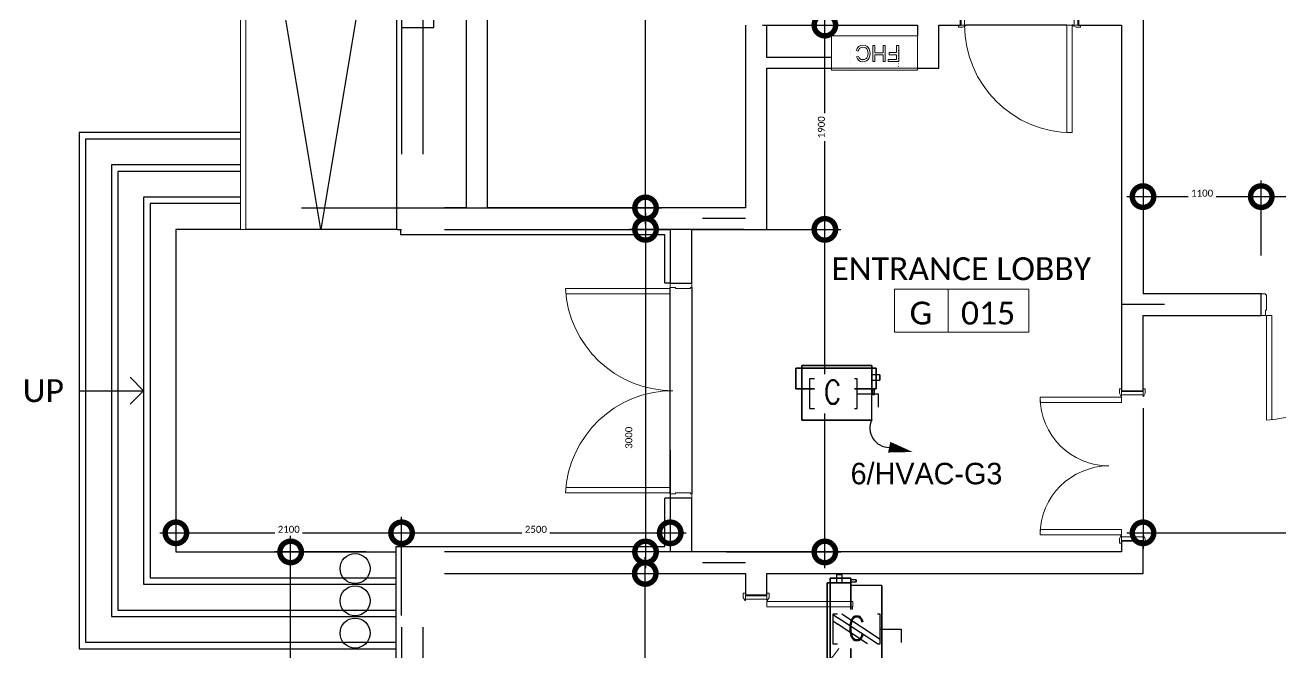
# Model space of a CAD drawing. Header units: metres. Extents: x 22.6 to 101.3, y 9.4 to 67.4.
# Drawn here: x 22.59 to 34.28, y 23.71 to 29.55 of the extents above; entities that cross this region are included whole.
import ezdxf

# ---------------------------------------------------------------- set-up
doc = ezdxf.new("R2010")
doc.units = ezdxf.units.M
doc.set_wipeout_variables(frame=1)
doc.linetypes.add('ECG_Line-Ptrn-Sold', pattern=[9144.001, 9144, -0.001])
for name, color, linetype in [('00', 252, 'Continuous'), ('E- symbol Disc', 7, 'Continuous'), ('HVAC', 1, 'Continuous'), ('LEGEND$0$E-SOCKET', 3, 'Continuous')]:
    doc.layers.add(name, color=color, linetype=linetype)
for name, color, linetype, lineweight in [('A-DIM', 7, 'Continuous', 5), ('A-DOOR', 5, 'Continuous', 5), ('A-FLOR-HRAL', 1, 'Continuous', 9), ('A-TEXT', 7, 'ECG_Line-Ptrn-Sold', 13), ('M-EQPM', 1, 'Continuous', 25), ('M-EQPT', 1, 'Continuous', 9)]:
    doc.layers.add(name, color=color, linetype=linetype, lineweight=lineweight)
doc.styles.add('Calibri', font='calibri.ttf', dxfattribs={"height": 0.212639})
doc.styles.add('ROMANS1', font='romans.shx', dxfattribs={"width": 0.8, "height": 250})
doc.dimstyles.new('ECG_Dimn-Detl-100', dxfattribs={"dimscale": 0.3048, "dimtxt": 0.25, "dimasz": 1.312336, "dimexe": 0.492126, "dimexo": 0.0625, "dimgap": 0, "dimtad": 1, "dimdec": 0, "dimlfac": 1000, "dimzin": 0, "dimdsep": 46, "dimtxsty": 'Calibri', "dimblk1": 'DOTSMALL', "dimblk2": 'DOTSMALL', "dimsah": 1, "dimcen": 0.09, "dimdle": 0.492126, "dimazin": 0, "dimtfac": 1, "dimtdec": 4, "dimtix": 1, "dimtmove": 0, "dimatfit": 3, "dimfxl": 0.492126, "dimfxlon": 1, "dimtvp": 1, "dimtolj": 1, "dimtzin": 0, "dimarcsym": 2})
doc.dimstyles.new('ECG_Dimn-Detl-100_1', dxfattribs={"dimscale": 0.3048, "dimtxt": 0.25, "dimasz": 1.312336, "dimexe": 0.492126, "dimexo": 0.0625, "dimgap": 0, "dimtad": 1, "dimdec": 0, "dimlfac": 1000, "dimzin": 0, "dimdsep": 46, "dimtxsty": 'Calibri', "dimblk1": 'DOTSMALL', "dimblk2": 'DOTSMALL', "dimsah": 1, "dimcen": 0.09, "dimdle": 0.492126, "dimazin": 0, "dimtfac": 1, "dimtdec": 4, "dimtix": 1, "dimtmove": 2, "dimatfit": 3, "dimfxl": 0.492126, "dimfxlon": 1, "dimtvp": 1, "dimtolj": 1, "dimtzin": 0, "dimarcsym": 2})
doc.dimstyles.new('ECG_Dimn-Detl-100_2', dxfattribs={"dimscale": 0.3048, "dimtxt": 0.25, "dimasz": 1.312336, "dimexe": 0.492126, "dimexo": 0.0625, "dimgap": 0, "dimtad": 1, "dimdec": 0, "dimlfac": 1000, "dimzin": 0, "dimdsep": 46, "dimtxsty": 'Calibri', "dimblk1": 'DOTSMALL', "dimblk2": 'DOTSMALL', "dimsah": 1, "dimcen": 0.09, "dimdle": 0.492126, "dimazin": 0, "dimtfac": 1, "dimtdec": 4, "dimtix": 1, "dimtmove": 0, "dimatfit": 3, "dimfxl": 0.492126, "dimfxlon": 1, "dimtvp": 1, "dimtolj": 1, "dimtzin": 0, "dimarcsym": 2})

# ---------------------------------------------------------------- blocks, each defined once
blk = doc.blocks.new('ECG_ Door-Single Leaf-Steel - 1100x2200 mm-3097157-GROUND FLOOR PLAN')
at = {"layer": 'A-DOOR'}
for p, q in [((-0.567, 0.12), (-0.527, 0.12)), ((-0.567, 0.1), (-0.567, 0.12)), ((-0.527, 0.12), (-0.501, 0.106)), ((0.501, 0.106), (0.527, 0.12)), ((0.527, 0.12), (0.567, 0.12)), ((0.567, 0.12), (0.567, 0.1)), ((-0.497, 0.1), (-0.55, 0.1)), ((-0.542, 0.1), (-0.51, 0.1)), ((-0.542, -0.1), (-0.542, 0.1)), ((-0.51, 0.1), (-0.51, -0.1)), ((0.55, 0.1), (0.497, 0.1)), ((0.51, 0.1), (0.542, 0.1)), ((0.51, -0.1), (0.51, 0.1)), ((0.542, 0.1), (0.542, -0.1)), ((-0.567, -0.12), (-0.567, -0.1)), ((-0.55, -0.1), (-0.497, -0.1)), ((-0.51, -0.1), (-0.542, -0.1)), ((-0.501, -0.106), (-0.527, -0.12)), ((0.44, -0.1), (0.49, -0.1)), ((0.44, -1.1), (0.44, -0.1)), ((0.44, -0.1), (0.44, -1.1)), ((0.49, -0.1), (0.44, -0.1)), ((0.49, -0.1), (0.49, -1.1)), ((0.49, -1.1), (0.49, -0.1)), ((0.497, -0.1), (0.55, -0.1)), ((0.527, -0.12), (0.501, -0.106)), ((0.542, -0.1), (0.51, -0.1)), ((0.567, -0.1), (0.567, -0.12)), ((-0.527, -0.12), (-0.567, -0.12)), ((0.567, -0.12), (0.527, -0.12)), ((0.49, -1.1), (0.44, -1.1)), ((0.44, -1.1), (0.49, -1.1))]:
    blk.add_line(p, q, dxfattribs=at)
for centre, radius, start, end in [((-0.505, 0.099), 0.00806, 7.125, 60.2551), ((0.505, 0.099), 0.00806, 119.7449, 172.875), ((0.49, -0.1), 1, 180, 270), ((-0.505, -0.099), 0.00806, 299.7449, 352.875), ((0.505, -0.099), 0.00806, 187.125, 240.2551)]:
    blk.add_arc(centre, radius, start, end, dxfattribs=at)
blk = doc.blocks.new('ECG_ Door-Single Leaf-Steel - 900x2200 mm-3096168-GROUND FLOOR PLAN')
at = {"layer": 'A-DOOR'}
for p, q in [((-0.467, 0.12), (-0.427, 0.12)), ((-0.467, 0.1), (-0.467, 0.12)), ((-0.427, 0.12), (-0.401, 0.106)), ((0.401, 0.106), (0.427, 0.12)), ((0.427, 0.12), (0.467, 0.12)), ((0.467, 0.12), (0.467, 0.1)), ((-0.397, 0.1), (-0.45, 0.1)), ((-0.442, 0.1), (-0.41, 0.1)), ((-0.442, -0.1), (-0.442, 0.1)), ((-0.41, 0.1), (-0.41, -0.1)), ((0.45, 0.1), (0.397, 0.1)), ((0.41, 0.1), (0.442, 0.1)), ((0.41, -0.1), (0.41, 0.1)), ((0.442, 0.1), (0.442, -0.1)), ((-0.467, -0.12), (-0.467, -0.1)), ((-0.45, -0.1), (-0.397, -0.1)), ((-0.41, -0.1), (-0.442, -0.1)), ((-0.401, -0.106), (-0.427, -0.12)), ((0.34, -0.1), (0.39, -0.1)), ((0.34, -0.9), (0.34, -0.1)), ((0.34, -0.1), (0.34, -0.9)), ((0.39, -0.1), (0.34, -0.1)), ((0.39, -0.1), (0.39, -0.9)), ((0.39, -0.9), (0.39, -0.1)), ((0.397, -0.1), (0.45, -0.1)), ((0.427, -0.12), (0.401, -0.106)), ((0.442, -0.1), (0.41, -0.1)), ((0.467, -0.1), (0.467, -0.12)), ((-0.427, -0.12), (-0.467, -0.12)), ((0.467, -0.12), (0.427, -0.12)), ((0.39, -0.9), (0.34, -0.9)), ((0.34, -0.9), (0.39, -0.9))]:
    blk.add_line(p, q, dxfattribs=at)
for centre, radius, start, end in [((-0.405, 0.099), 0.00806, 7.125, 60.2551), ((0.405, 0.099), 0.00806, 119.7449, 172.875), ((0.39, -0.1), 0.8, 180, 270), ((-0.405, -0.099), 0.00806, 299.7449, 352.875), ((0.405, -0.099), 0.00806, 187.125, 240.2551)]:
    blk.add_arc(centre, radius, start, end, dxfattribs=at)
blk = doc.blocks.new('ECG_Steel Doors and Frames_ External_Double Leaves - ECG_Steel  Doors and Frames_ 2000_2200MM - Double Leaves 4-3097156-GROUND FLOOR PLAN')
at = {"layer": 'A-DOOR'}
for p, q in [((-0.95, 0.1), (-0.95, 1.074)), ((-0.9, 1.07), (-0.9, 0.1)), ((0.9, 1.07), (0.9, 0.1)), ((0.95, 0.1), (0.95, 1.074)), ((-1, 0.1), (-0.96, 0.1)), ((-0.96, 0.1), (-0.96, 0.05)), ((-0.96, 0.05), (-0.95, 0.05)), ((-0.9, 0.1), (-0.95, 0.1)), ((-0.95, 0.05), (-0.95, -0.09)), ((0.9, 0.1), (0.95, 0.1)), ((0.95, 0.05), (0.96, 0.05)), ((0.95, -0.09), (0.95, 0.05)), ((0.96, 0.1), (1, 0.1)), ((0.96, 0.05), (0.96, 0.1)), ((-0.96, -0.1), (-1, -0.1)), ((-0.96, -0.09), (-0.96, -0.1)), ((-0.95, -0.09), (-0.96, -0.09)), ((0.96, -0.09), (0.95, -0.09)), ((0.96, -0.1), (0.96, -0.09)), ((1, -0.1), (0.96, -0.1))]:
    blk.add_line(p, q, dxfattribs=at)
for centre, start, end in [((-1, 0.075), 0, 87.134), ((1, 0.075), 92.866, 180)]:
    blk.add_arc(centre, 1, start, end, dxfattribs=at)
blk = doc.blocks.new('Railing - Railing-2165726-GROUND FLOOR PLAN')
at = {"layer": 'A-FLOR-HRAL'}
for p, q in [((24.594, 32.147), (24.644, 32.147)), ((24.594, 32.147), (24.594, 27.647)), ((24.644, 32.147), (24.644, 27.647)), ((24.644, 27.647), (24.594, 27.647))]:
    blk.add_line(p, q, dxfattribs=at)
blk = doc.blocks.new('ECG_Hollow Wood Doors and Frames_ External_Double Leaves - ECG_Hollow Wood Doors and Frames_ 1800_2200MM - Double Leaves 3-2508427-GROUND FLOOR PLAN')
at = {"layer": 'A-DOOR'}
for p, q in [((-0.86, 0.1), (-0.9, 0.1)), ((-0.86, 0.09), (-0.86, 0.1)), ((-0.85, 0.09), (-0.86, 0.09)), ((-0.85, -0.05), (-0.85, 0.09)), ((0.86, 0.09), (0.85, 0.09)), ((0.85, 0.09), (0.85, -0.05)), ((0.9, 0.1), (0.86, 0.1)), ((0.86, 0.1), (0.86, 0.09)), ((-0.9, -0.1), (-0.86, -0.1)), ((-0.86, -0.1), (-0.86, -0.05)), ((-0.86, -0.05), (-0.85, -0.05)), ((-0.8, -0.1), (-0.85, -0.1)), ((-0.85, -0.1), (-0.85, -1.074)), ((-0.8, -1.07), (-0.8, -0.1)), ((0.8, -0.1), (0.85, -0.1)), ((0.8, -1.07), (0.8, -0.1)), ((0.85, -0.05), (0.86, -0.05)), ((0.85, -0.1), (0.85, -1.074)), ((0.86, -0.05), (0.86, -0.1)), ((0.86, -0.1), (0.9, -0.1))]:
    blk.add_line(p, q, dxfattribs=at)
for centre, start, end in [((-0.9, -0.176), 273.1847, 0), ((0.9, -0.176), 180, 266.8153)]:
    blk.add_arc(centre, 0.9, start, end, dxfattribs=at)
blk = doc.blocks.new('ECG_Door-Double Leaves-Gnrc - 1400x2200-3005066-GROUND FLOOR PLAN')
at = {"layer": 'A-DOOR'}
for p, q in [((-0.64, 0.1), (-0.64, 0.858)), ((-0.64, 0.858), (-0.59, 0.858)), ((-0.59, 0.858), (-0.59, 0.1)), ((0.59, 0.858), (0.59, 0.1)), ((0.64, 0.858), (0.59, 0.858)), ((0.59, 0.1), (0.59, 0.858)), ((0.59, 0.858), (0.64, 0.858)), ((0.64, 0.1), (0.64, 0.858)), ((0.64, 0.858), (0.64, 0.1)), ((-0.677, 0.12), (-0.717, 0.12)), ((-0.717, 0.12), (-0.717, 0.1)), ((-0.651, 0.106), (-0.677, 0.12)), ((0.677, 0.12), (0.651, 0.106)), ((0.717, 0.12), (0.677, 0.12)), ((0.717, 0.1), (0.717, 0.12)), ((-0.7, 0.1), (-0.647, 0.1)), ((-0.66, 0.1), (-0.692, 0.1)), ((-0.692, 0.1), (-0.692, -0.1)), ((-0.66, -0.1), (-0.66, 0.1)), ((-0.59, 0.1), (-0.64, 0.1)), ((0.59, 0.1), (0.64, 0.1)), ((0.64, 0.1), (0.59, 0.1)), ((0.647, 0.1), (0.7, 0.1)), ((0.66, 0.1), (0.66, -0.1)), ((0.692, 0.1), (0.66, 0.1)), ((0.692, -0.1), (0.692, 0.1)), ((-0.717, -0.1), (-0.717, -0.12)), ((-0.647, -0.1), (-0.7, -0.1)), ((-0.692, -0.1), (-0.66, -0.1)), ((-0.677, -0.12), (-0.651, -0.106)), ((0.7, -0.1), (0.647, -0.1)), ((0.651, -0.106), (0.677, -0.12)), ((0.66, -0.1), (0.692, -0.1)), ((0.717, -0.12), (0.717, -0.1)), ((-0.717, -0.12), (-0.677, -0.12)), ((0.677, -0.12), (0.717, -0.12))]:
    blk.add_line(p, q, dxfattribs=at)
for centre, radius, start, end in [((-0.64, 0.218), 0.64, 360, 90), ((0.64, 0.218), 0.64, 90, 180), ((-0.655, 0.099), 0.00806, 7.125, 60.2551), ((0.655, 0.099), 0.00806, 119.7449, 172.875), ((-0.655, -0.099), 0.00806, 299.7449, 352.875), ((0.655, -0.099), 0.00806, 187.125, 240.2551)]:
    blk.add_arc(centre, radius, start, end, dxfattribs=at)
blk = doc.blocks.new('ECG_Hose Reel Cabinet-New - ECG_Hose Reel Cabinet-New-2518880-GROUND FLOOR PLAN')
at = {"layer": 'M-EQPT'}
for p, q in [((-0.31, 0.02), (0.49, 0.02)), ((-0.31, 0), (-0.31, 0.02)), ((-0.31, 0.02), (-0.31, -0.3)), ((0.49, 0.02), (-0.31, 0.02)), ((0.49, 0), (-0.31, 0)), ((0.49, 0.02), (0.49, 0)), ((0.49, -0.3), (0.49, 0.02)), ((-0.037, -0.063), (-0.136, -0.063)), ((-0.136, -0.063), (-0.136, -0.21)), ((-0.133, -0.015), (-0.132, -0.015)), ((-0.133, -0.04), (-0.132, -0.04)), ((-0.132, -0.04), (-0.133, -0.04)), ((-0.133, -0.065), (-0.132, -0.065)), ((-0.132, -0.065), (-0.133, -0.065)), ((-0.133, -0.09), (-0.132, -0.09)), ((-0.132, -0.09), (-0.133, -0.09)), ((-0.133, -0.115), (-0.132, -0.115)), ((-0.132, -0.115), (-0.133, -0.115)), ((-0.132, -0.015), (-0.131, -0.015)), ((-0.132, -0.04), (-0.131, -0.04)), ((-0.132, -0.04), (-0.131, -0.04)), ((-0.132, -0.065), (-0.131, -0.065)), ((-0.132, -0.065), (-0.131, -0.065)), ((-0.132, -0.09), (-0.131, -0.09)), ((-0.132, -0.09), (-0.131, -0.09)), ((-0.132, -0.115), (-0.131, -0.115)), ((-0.132, -0.115), (-0.131, -0.115)), ((-0.117, -0.125), (-0.117, -0.081)), ((-0.117, -0.081), (-0.037, -0.081)), ((-0.037, -0.081), (-0.037, -0.063)), ((0.007, -0.063), (-0.011, -0.063)), ((-0.011, -0.063), (-0.011, -0.21)), ((0.007, -0.123), (0.007, -0.063)), ((0.104, -0.063), (0.086, -0.063)), ((0.086, -0.063), (0.086, -0.123)), ((0.104, -0.21), (0.104, -0.063)), ((0.132, -0.114), (0.129, -0.135)), ((0.138, -0.095), (0.132, -0.114)), ((0.149, -0.08), (0.138, -0.095)), ((0.148, -0.135), (0.153, -0.108)), ((0.163, -0.069), (0.149, -0.08)), ((0.153, -0.108), (0.159, -0.096)), ((0.159, -0.096), (0.169, -0.087)), ((0.18, -0.063), (0.163, -0.069)), ((0.169, -0.087), (0.182, -0.081)), ((0.199, -0.06), (0.18, -0.063)), ((0.182, -0.081), (0.198, -0.079)), ((0.198, -0.079), (0.212, -0.081)), ((0.219, -0.063), (0.199, -0.06)), ((0.212, -0.081), (0.223, -0.086)), ((0.236, -0.072), (0.219, -0.063)), ((0.223, -0.086), (0.232, -0.095)), ((0.232, -0.095), (0.238, -0.109)), ((0.248, -0.086), (0.236, -0.072)), ((0.238, -0.109), (0.256, -0.104)), ((0.256, -0.104), (0.248, -0.086)), ((0.312, -0.015), (0.311, -0.015)), ((0.312, -0.04), (0.311, -0.04)), ((0.312, -0.04), (0.311, -0.04)), ((0.312, -0.065), (0.311, -0.065)), ((0.312, -0.065), (0.311, -0.065)), ((0.312, -0.09), (0.311, -0.09)), ((0.312, -0.09), (0.311, -0.09)), ((0.312, -0.115), (0.311, -0.115)), ((0.312, -0.115), (0.311, -0.115)), ((0.312, -0.015), (0.313, -0.015)), ((0.312, -0.04), (0.313, -0.04)), ((0.313, -0.04), (0.312, -0.04)), ((0.312, -0.065), (0.313, -0.065)), ((0.313, -0.065), (0.312, -0.065)), ((0.312, -0.09), (0.313, -0.09)), ((0.313, -0.09), (0.312, -0.09)), ((0.312, -0.115), (0.313, -0.115)), ((0.313, -0.115), (0.312, -0.115)), ((-0.136, -0.21), (-0.117, -0.21)), ((-0.133, -0.14), (-0.132, -0.14)), ((-0.132, -0.14), (-0.133, -0.14)), ((-0.132, -0.165), (-0.133, -0.165)), ((-0.132, -0.14), (-0.131, -0.14)), ((-0.132, -0.14), (-0.131, -0.14)), ((-0.132, -0.165), (-0.131, -0.165)), ((-0.048, -0.125), (-0.117, -0.125)), ((-0.117, -0.21), (-0.117, -0.144)), ((-0.117, -0.144), (-0.048, -0.144)), ((-0.048, -0.144), (-0.048, -0.125)), ((-0.011, -0.21), (0.007, -0.21)), ((0.086, -0.123), (0.007, -0.123)), ((0.007, -0.21), (0.007, -0.141)), ((0.007, -0.141), (0.086, -0.141)), ((0.086, -0.141), (0.086, -0.21)), ((0.086, -0.21), (0.104, -0.21)), ((0.129, -0.135), (0.131, -0.156)), ((0.131, -0.156), (0.137, -0.175)), ((0.137, -0.175), (0.147, -0.191)), ((0.147, -0.191), (0.16, -0.203)), ((0.153, -0.167), (0.148, -0.135)), ((0.161, -0.179), (0.153, -0.167)), ((0.16, -0.203), (0.177, -0.21)), ((0.171, -0.188), (0.161, -0.179)), ((0.183, -0.193), (0.171, -0.188)), ((0.177, -0.21), (0.198, -0.213)), ((0.196, -0.194), (0.183, -0.193)), ((0.212, -0.192), (0.196, -0.194)), ((0.198, -0.213), (0.219, -0.21)), ((0.225, -0.185), (0.212, -0.192)), ((0.219, -0.21), (0.237, -0.2)), ((0.234, -0.174), (0.225, -0.185)), ((0.24, -0.158), (0.234, -0.174)), ((0.237, -0.2), (0.25, -0.184)), ((0.259, -0.163), (0.24, -0.158)), ((0.25, -0.184), (0.259, -0.163)), ((0.312, -0.14), (0.311, -0.14)), ((0.312, -0.14), (0.311, -0.14)), ((0.312, -0.165), (0.311, -0.165)), ((0.312, -0.14), (0.313, -0.14)), ((0.313, -0.14), (0.312, -0.14)), ((0.313, -0.165), (0.312, -0.165)), ((0.49, -0.3), (-0.31, -0.3)), ((-0.202, -0.3), (-0.202, -0.302)), ((-0.198, -0.302), (-0.202, -0.302)), ((-0.19, -0.302), (-0.198, -0.302)), ((-0.198, -0.302), (-0.193, -0.302)), ((-0.192, -0.302), (-0.192, -0.3)), ((-0.19, -0.302), (-0.192, -0.302)), ((-0.168, -0.302), (-0.19, -0.302)), ((-0.167, -0.302), (-0.168, -0.302)), ((-0.16, -0.302), (-0.168, -0.302)), ((-0.167, -0.3), (-0.167, -0.302)), ((-0.166, -0.302), (-0.16, -0.302)), ((-0.157, -0.302), (-0.16, -0.302)), ((-0.157, -0.302), (-0.157, -0.3)), ((-0.084, -0.3), (-0.084, -0.302)), ((0.015, -0.302), (-0.084, -0.302)), ((0.015, -0.3), (0.015, -0.302)), ((0.041, -0.3), (0.041, -0.302)), ((0.059, -0.302), (0.041, -0.302)), ((0.059, -0.3), (0.059, -0.302)), ((0.138, -0.302), (0.059, -0.302)), ((0.138, -0.3), (0.138, -0.302)), ((0.156, -0.302), (0.138, -0.302)), ((0.156, -0.3), (0.156, -0.302)), ((0.182, -0.3), (0.182, -0.302)), ((0.184, -0.302), (0.182, -0.302)), ((0.183, -0.3), (0.183, -0.302)), ((0.184, -0.3), (0.184, -0.302)), ((0.19, -0.302), (0.184, -0.302)), ((0.19, -0.3), (0.19, -0.302)), ((0.201, -0.302), (0.19, -0.302)), ((0.201, -0.3), (0.201, -0.302)), ((0.215, -0.302), (0.201, -0.302)), ((0.215, -0.3), (0.215, -0.302)), ((0.232, -0.302), (0.215, -0.302)), ((0.232, -0.3), (0.232, -0.302)), ((0.251, -0.302), (0.232, -0.302)), ((0.251, -0.3), (0.251, -0.302)), ((0.271, -0.302), (0.251, -0.302)), ((0.271, -0.3), (0.271, -0.302)), ((0.288, -0.302), (0.271, -0.302)), ((0.288, -0.3), (0.288, -0.302)), ((0.3, -0.302), (0.288, -0.302)), ((0.3, -0.3), (0.3, -0.302)), ((0.308, -0.302), (0.3, -0.302)), ((0.308, -0.3), (0.308, -0.302)), ((0.311, -0.302), (0.308, -0.302)), ((0.311, -0.3), (0.311, -0.302))]:
    blk.add_line(p, q, dxfattribs=at)
at = {"layer": 'M-EQPT', "flags": 128}
for points in [[(-0.132, -0.015), (-0.132, -0.015), (-0.132, -0.015)], [(-0.132, -0.04), (-0.132, -0.04), (-0.132, -0.04)], [(-0.132, -0.04), (-0.132, -0.04), (-0.132, -0.04)], [(-0.132, -0.065), (-0.132, -0.065), (-0.132, -0.065)], [(-0.132, -0.065), (-0.132, -0.065), (-0.132, -0.065)], [(-0.132, -0.09), (-0.132, -0.09), (-0.132, -0.09)], [(-0.132, -0.09), (-0.132, -0.09), (-0.132, -0.09)], [(-0.132, -0.115), (-0.132, -0.115), (-0.132, -0.115)], [(-0.132, -0.115), (-0.132, -0.115), (-0.132, -0.115)], [(0.312, -0.015), (0.312, -0.015), (0.312, -0.015)], [(0.312, -0.04), (0.312, -0.04), (0.312, -0.04)], [(0.312, -0.04), (0.312, -0.04), (0.312, -0.04)], [(0.312, -0.065), (0.312, -0.065), (0.312, -0.065)], [(0.312, -0.065), (0.312, -0.065), (0.312, -0.065)], [(0.312, -0.09), (0.312, -0.09), (0.312, -0.09)], [(0.312, -0.09), (0.312, -0.09), (0.312, -0.09)], [(0.312, -0.115), (0.312, -0.115), (0.312, -0.115)], [(0.312, -0.115), (0.312, -0.115), (0.312, -0.115)], [(-0.132, -0.14), (-0.132, -0.14), (-0.132, -0.14)], [(-0.132, -0.14), (-0.132, -0.14), (-0.132, -0.14)], [(-0.132, -0.165), (-0.132, -0.165), (-0.132, -0.165)], [(0.312, -0.14), (0.312, -0.14), (0.312, -0.14)], [(0.312, -0.14), (0.312, -0.14), (0.312, -0.14)], [(0.312, -0.142), (0.312, -0.142), (0.312, -0.142)], [(0.312, -0.165), (0.312, -0.165), (0.312, -0.165)]]:
    blk.add_lwpolyline(points, dxfattribs=at)
at = {"layer": 'M-EQPT'}
for start, end in [(180, 0), (225, 315)]:
    blk.add_arc((0.47, -0.3), 0.0025, start, end, dxfattribs=at)
blk = doc.blocks.new('ECG_G-Tag-Room - ECG_G-Tag-Room-Engl-1568319-GROUND FLOOR PLAN')
at = {"layer": 'A-TEXT'}
for p, q in [((-0.00625, 0), (-0.00625, -0.004)), ((0.00625, 0), (-0.00625, 0)), ((-0.00125, -0.004), (-0.00125, 0)), ((0.00625, 0), (0.00625, -0.004)), ((0.00625, -0.004), (-0.00625, -0.004))]:
    blk.add_line(p, q, dxfattribs=at)
blk = doc.blocks.new('_DotSmall')
at = {"color": 0, "linetype": 'ByBlock', "const_width": 0.5}
blk.add_lwpolyline([(-0.0625, 0, 1), (0.0625, 0, 1)], format="xyb", close=True, dxfattribs=at)
blk = doc.blocks.new('ECG_MECHEQ-Split Unit-Concealed-Horizontal-Plenum-2Pipe _4_ - CSU-04-2512746-GROUND FLOOR PLAN')
at = {"layer": 'M-EQPM'}
for p, q in [((652, 360), (-348, 360)), ((-348, 360), (-348, 335)), ((-348, 335), (-348, 360)), ((-348, 360), (652, 360)), ((-348, 360), (-348, 360)), ((652, 335), (652, 360)), ((652, 360), (652, 335)), ((652, 360), (652, 360)), ((695, 335), (-405, 335)), ((-405, 335), (-405, 141)), ((-405, 141), (-405, 335)), ((-405, 335), (695, 335)), ((-405, 335), (-405, 335)), ((-348, 335), (652, 335)), ((652, 335), (-348, 335)), ((-348, 335), (-348, 335)), ((652, 335), (-348, 335)), ((-348, 335), (-348, 141)), ((-348, 141), (-348, 335)), ((-348, 335), (652, 335)), ((-348, 335), (-348, 335)), ((652, 335), (652, 335)), ((652, 141), (652, 335)), ((652, 335), (652, 141)), ((652, 335), (652, 335)), ((728, 273), (652, 273)), ((652, 273), (652, 223)), ((652, 223), (652, 273)), ((695, 141), (695, 335)), ((695, 335), (695, 141)), ((695, 335), (695, 335)), ((728, 273), (728, 223)), ((728, 223), (728, 273)), ((-405, 141), (695, 141)), ((695, 141), (-405, 141)), ((-405, 141), (-405, 141)), ((-348, 141), (652, 141)), ((652, 141), (-348, 141)), ((-348, 141), (-348, 141)), ((-323, 141), (627, 141)), ((627, 141), (-323, 141)), ((-323, 141), (-323, 141)), ((-323, 141), (-323, -148)), ((-323, -148), (-323, 141)), ((627, 141), (627, 141)), ((627, -148), (627, 141)), ((627, -148), (627, 141)), ((652, 223), (728, 223)), ((652, 141), (652, 141)), ((660, 141), (660, 90)), ((660, 141), (679, 141)), ((679, 141), (660, 141)), ((679, 90), (679, 141)), ((695, 141), (695, 141)), ((660, 90), (679, 90)), ((679, 90), (660, 90)), ((-323, -148), (-323, -148)), ((-323, -148), (627, -148)), ((627, -148), (-323, -148)), ((627, -148), (627, -148))]:
    blk.add_line(p, q, dxfattribs=at)
blk = doc.blocks.new('ECG_MECHEQ-Split Unit-Concealed-Horizontal-Plenum-2Pipe _4_ - CSU-01-2512747-GROUND FLOOR PLAN')
at = {"layer": 'M-EQPM'}
for p, q in [((477, 360), (-173, 360)), ((-173, 360), (-173, 335)), ((-173, 335), (-173, 360)), ((-173, 360), (477, 360)), ((-173, 360), (-173, 360)), ((477, 335), (477, 360)), ((477, 360), (477, 335)), ((477, 360), (477, 360)), ((520, 335), (-230, 335)), ((-230, 335), (-230, 141)), ((-230, 141), (-230, 335)), ((-230, 335), (520, 335)), ((-230, 335), (-230, 335)), ((-173, 335), (477, 335)), ((477, 335), (-173, 335)), ((-173, 335), (-173, 335)), ((477, 335), (-173, 335)), ((-173, 335), (-173, 141)), ((-173, 141), (-173, 335)), ((-173, 335), (477, 335)), ((-173, 335), (-173, 335)), ((477, 335), (477, 335)), ((477, 141), (477, 335)), ((477, 335), (477, 141)), ((477, 335), (477, 335)), ((553, 273), (477, 273)), ((477, 273), (477, 223)), ((477, 223), (477, 273)), ((520, 141), (520, 335)), ((520, 335), (520, 141)), ((520, 335), (520, 335)), ((553, 273), (553, 223)), ((553, 223), (553, 273)), ((-230, 141), (520, 141)), ((520, 141), (-230, 141)), ((-230, 141), (-230, 141)), ((-173, 141), (477, 141)), ((477, 141), (-173, 141)), ((-173, 141), (-173, 141)), ((-173, 141), (477, 141)), ((477, 141), (-173, 141)), ((-173, 141), (-173, 141)), ((-173, 141), (-173, -148)), ((-173, -148), (-173, 141)), ((477, 223), (553, 223)), ((477, 141), (477, 141)), ((477, 141), (477, 141)), ((477, -148), (477, 141)), ((477, -148), (477, 141)), ((485, 141), (485, 90)), ((485, 141), (504, 141)), ((504, 141), (485, 141)), ((504, 90), (504, 141)), ((520, 141), (520, 141)), ((485, 90), (504, 90)), ((504, 90), (485, 90)), ((-173, -148), (-173, -148)), ((-173, -148), (477, -148)), ((477, -148), (-173, -148)), ((477, -148), (477, -148))]:
    blk.add_line(p, q, dxfattribs=at)
blk = doc.blocks.new('A$C7b4cc595')
at = {"layer": 'M-EQPM'}
blk.add_blockref('ECG_MECHEQ-Split Unit-Concealed-Horizontal-Plenum-2Pipe _4_ - CSU-01-2512747-GROUND FLOOR PLAN', (-57602, -28625), dxfattribs=at)
at = {"layer": 'M-EQPM', "rotation": 90.00000000000034}
blk.add_blockref('ECG_MECHEQ-Split Unit-Concealed-Horizontal-Plenum-2Pipe _4_ - CSU-04-2512746-GROUND FLOOR PLAN', (-57178, -30939), dxfattribs=at)
blk = doc.blocks.new('*U837')
at = {"layer": 'HVAC', "color": 0}
for p, q in [((0.0594, 0.0955), (0.0594, 0.1792)), ((0.0594, 0.1792), (0.1123, 0.1792))]:
    blk.add_line(p, q, dxfattribs=at)
blk.add_lwpolyline([(0, -0.0935), (0.1187, -0.0935), (0.1187, 0.0955), (0, 0.0955)], close=True, dxfattribs=at)
at = {"color": 0}
blk.add_wipeout([(-0.0179, 0.0845), (0.1368, 0.0845), (0.1368, -0.0738), (-0.0179, -0.0738)], dxfattribs=at).dxf.layer = 'Defpoints'
blk = doc.blocks.new('*U836')
at = {"layer": 'HVAC', "color": 0}
for p, q in [((0.0594, 0.0955), (0.0594, 0.1792)), ((0.0594, 0.1792), (0.1123, 0.1792))]:
    blk.add_line(p, q, dxfattribs=at)
blk.add_lwpolyline([(0, -0.0935), (0.1187, -0.0935), (0.1187, 0.0955), (0, 0.0955)], close=True, dxfattribs=at)
at = {"color": 0}
blk.add_wipeout([(-0.0179, 0.0845), (0.1368, 0.0845), (0.1368, -0.0738), (-0.0179, -0.0738)], dxfattribs=at).dxf.layer = 'Defpoints'
at = {"layer": 'HVAC', "color": 0}
for points in [[(0.1006, 0.0955), (0, -0.058)], [(0.1187, 0.0842), (0.0022, -0.0935)], [(0.1187, 0.0453), (0.0278, -0.0935)]]:
    blk.add_lwpolyline(points, dxfattribs=at)

msp = doc.modelspace()

# ---------------------------------------------------------------- linework, layer by layer
at = {"layer": '00', "color": 252}
for p, q in [((32.9939, 38.3473), (32.9939, 27.0473)), ((25.3439, 27.6473), (24.5939, 32.1473)), ((26.0939, 32.1473), (25.3439, 27.6473)), ((26.6939, 30.2743), (26.6939, 27.8473)), ((26.8939, 27.8473), (26.8939, 30.3743)), ((26.2939, 28.3473), (26.2939, 29.7743)), ((26.3939, 29.5243), (26.3939, 29.7743)), ((31.2939, 29.5473), (31.2939, 29.7473)), ((32.3939, 29.7473), (32.3939, 29.5473)), ((26.0489, 27.6473), (26.0489, 29.6743)), ((26.0939, 29.6243), (26.0939, 29.5243)), ((26.0939, 29.5243), (26.0939, 28.3473)), ((26.0939, 29.5243), (26.3939, 29.5243)), ((29.2939, 29.5473), (29.2939, 27.8473)), ((29.4939, 29.2473), (29.4939, 29.5473)), ((29.4939, 29.5473), (30.8939, 29.5473)), ((30.8939, 29.5473), (30.8939, 29.4473)), ((31.0939, 29.5473), (31.2939, 29.5473)), ((31.0939, 29.1473), (31.0939, 29.5473)), ((32.2839, 29.5473), (31.3469, 29.5473)), ((32.2839, 29.5473), (31.3469, 29.5473)), ((32.3409, 29.5473), (32.3339, 29.5473)), ((32.3409, 29.5473), (32.3339, 29.5473)), ((32.3939, 29.5473), (32.7939, 29.5473)), ((32.7939, 29.5473), (32.7939, 26.1473)), ((30.0939, 29.2473), (29.4939, 29.2473)), ((29.4939, 27.6473), (29.4939, 29.1473)), ((29.4939, 29.1473), (30.0939, 29.1473)), ((30.8939, 29.1473), (31.0939, 29.1473)), ((23.0939, 28.5473), (23.0939, 23.7473)), ((24.5939, 28.5473), (23.0939, 28.5473)), ((23.1539, 28.4873), (23.1539, 23.8073)), ((24.5939, 28.4873), (23.1539, 28.4873)), ((23.3939, 28.2473), (23.3939, 24.0473)), ((24.5939, 28.2473), (23.3939, 28.2473)), ((23.4539, 28.1873), (23.4539, 24.1073)), ((24.5939, 28.1873), (23.4539, 28.1873)), ((23.6939, 27.9473), (23.6939, 24.3473)), ((24.5939, 27.9473), (23.6939, 27.9473)), ((23.7539, 27.8873), (23.7539, 24.4073)), ((24.5939, 27.8873), (23.7539, 27.8873)), ((26.6939, 27.8473), (26.4939, 27.8473)), ((29.2939, 27.8473), (26.8939, 27.8473)), ((29.2939, 27.7473), (28.8939, 27.7473)), ((23.9939, 27.6473), (23.9939, 24.6473)), ((24.5939, 27.6473), (23.9939, 27.6473)), ((23.9939, 27.6473), (23.9939, 24.6473)), ((24.5939, 27.6473), (23.9939, 27.6473)), ((26.0489, 27.6473), (24.6439, 27.6473)), ((26.0489, 27.6473), (26.0939, 27.6473)), ((26.0839, 27.6473), (26.0939, 27.6473)), ((26.0839, 27.6473), (26.0839, 27.5973)), ((28.5439, 27.5973), (26.0839, 27.5973)), ((26.4939, 27.6473), (28.5939, 27.6473)), ((28.5439, 27.1473), (28.5439, 27.5973)), ((28.5939, 27.6473), (28.5939, 27.1473)), ((28.7939, 27.1473), (28.7939, 27.6473)), ((28.7939, 27.6473), (29.4939, 27.6473)), ((28.5939, 27.1473), (28.5439, 27.1473)), ((28.5939, 27.1473), (28.7939, 27.1473)), ((28.5939, 25.1873), (28.5939, 27.1073)), ((28.5939, 25.1873), (28.5939, 27.1073)), ((28.7939, 27.1073), (28.7939, 25.1873)), ((28.7939, 27.1073), (28.7939, 25.1873)), ((34.094, 27.0473), (32.9939, 27.0473)), ((34.094, 26.8473), (34.094, 27.0473)), ((33.1939, 26.9473), (32.7939, 26.9473)), ((32.9939, 26.1473), (32.9939, 26.8473)), ((32.9939, 26.8473), (34.094, 26.8473)), ((23.6939, 26.1473), (23.5689, 26.2723)), ((23.0939, 26.1473), (23.3939, 26.1473)), ((23.3939, 26.1473), (23.6939, 26.1473)), ((23.6939, 26.1473), (23.5689, 26.0223)), ((32.7939, 26.1473), (32.9939, 26.1473)), ((28.5439, 24.6973), (28.5439, 25.1473)), ((28.5939, 25.1473), (28.5439, 25.1473)), ((28.7939, 25.1473), (28.5939, 25.1473)), ((28.5939, 25.1473), (28.5939, 24.6473)), ((28.7939, 24.6473), (28.7939, 25.1473)), ((26.0439, 24.6973), (28.5439, 24.6973)), ((26.0439, 22.2973), (26.0439, 24.6973)), ((32.7939, 24.7473), (32.7939, 24.6473)), ((32.9939, 24.7473), (32.7939, 24.7473)), ((32.9939, 24.4473), (32.9939, 24.7473)), ((23.9939, 24.6473), (26.0439, 24.6473)), ((23.9939, 24.6473), (26.0439, 24.6473)), ((28.5939, 24.6473), (26.4939, 24.6473)), ((32.7939, 24.6473), (28.7939, 24.6473)), ((29.2939, 24.5473), (28.8939, 24.5473)), ((26.4939, 24.4473), (29.2939, 24.4473)), ((29.2939, 24.4473), (29.2939, 24.2473)), ((29.4939, 24.4473), (32.9939, 24.4473)), ((29.4939, 24.2473), (29.4939, 24.4473)), ((23.6939, 24.3473), (26.0439, 24.3473)), ((23.7539, 24.4073), (26.0439, 24.4073)), ((29.2939, 24.2473), (29.4939, 24.2473)), ((23.4539, 24.1073), (26.0439, 24.1073)), ((23.3939, 24.0473), (26.0439, 24.0473)), ((26.0939, 23.9473), (26.0939, 22.3473)), ((26.2939, 22.4473), (26.2939, 23.9473)), ((23.0939, 23.7473), (26.0439, 23.7473)), ((23.1539, 23.8073), (26.0439, 23.8073))]:
    msp.add_line(p, q, dxfattribs=at)
for centre in [(25.6617, 24.4926), (25.6617, 24.1926), (25.6617, 23.8926)]:
    msp.add_circle(centre, 0.14, dxfattribs=at)
at = {"layer": 'HVAC'}
msp.add_lwpolyline([(30.6315, 25.6217, 0.1015, 0, 0), (30.8518, 25.5768, 0, 0, 0)], format="xyseb", dxfattribs=at)
msp.add_arc((30.6322, 25.7997), 0.1799, 155.19292, 269.88259, dxfattribs=at)

# ---------------------------------------------------------------- block references
at = {"layer": '00', "color": 252}
for name, p in [('Railing - Railing-2165726-GROUND FLOOR PLAN', (0, 0)), ('ECG_ Door-Single Leaf-Steel - 1100x2200 mm-3097157-GROUND FLOOR PLAN', (31.8439, 29.6473)), ('ECG_Hollow Wood Doors and Frames_ External_Double Leaves - ECG_Hollow Wood Doors and Frames_ 1800_2200MM - Double Leaves 3-2508427-GROUND FLOOR PLAN', (34.994, 26.9473))]:
    msp.add_blockref(name, p, dxfattribs=at)
for name, p, rotation in [('ECG_Hose Reel Cabinet-New - ECG_Hose Reel Cabinet-New-2518880-GROUND FLOOR PLAN', (30.5839, 29.1473), 180), ('ECG_Steel Doors and Frames_ External_Double Leaves - ECG_Steel  Doors and Frames_ 2000_2200MM - Double Leaves 4-3097156-GROUND FLOOR PLAN', (28.6939, 26.1473), 89.99999999999993), ('ECG_Door-Double Leaves-Gnrc - 1400x2200-3005066-GROUND FLOOR PLAN', (32.8939, 25.4473), 90.00000000000014), ('ECG_ Door-Single Leaf-Steel - 900x2200 mm-3096168-GROUND FLOOR PLAN', (29.3939, 23.7973), 89.99999999999982)]:
    msp.add_blockref(name, p, dxfattribs=dict(at, rotation=rotation))
at = {"layer": '00', "color": 252, "xscale": 99.99999999999993, "yscale": 99.99999999999993, "zscale": 99.99999999999993}
msp.add_blockref('ECG_G-Tag-Room - ECG_G-Tag-Room-Engl-1568319-GROUND FLOOR PLAN', (31.3067, 27.0904), dxfattribs=at)
at = {"layer": 'HVAC', "xscale": 0.001, "yscale": 0.001, "zscale": 0.001}
msp.add_blockref('A$C7b4cc595', (87.5939, 54.6473), dxfattribs=at)

# ---------------------------------------------------------------- texts
at = {"layer": '00', "color": 252, "line_spacing_factor": 1.156427, "style": 'Calibri'}
for s, insert, char_height, width, attachment_point in [('ENTRANCE LOBBY', (31.3019, 27.388), 0.212639, 2.931, 2), ('\\fCalibri|b0|i0|c178|p34|;G', (30.9264, 26.9755), 0.212639, 0.255, 2), ('015', (31.5519, 26.9755), 0.21264, 0.612, 2), ('UP', (22.5681, 26.2537), 0.21264, 0.467213, 1)]:
    msp.add_mtext(s, dxfattribs=dict(at, insert=insert, char_height=char_height, width=width, attachment_point=attachment_point))
at = {"layer": 'HVAC', "color": 40, "true_color": 0xf8d731, "insert": (30.2728, 25.4764), "char_height": 0.2, "attachment_point": 1}
msp.add_mtext_dynamic_manual_height_columns('6/HVAC-G3', width=0.006099, gutter_width=1, heights=[0], dxfattribs=at)

# ---------------------------------------------------------------- dimensions: what is measured, and where the dimension line sits
at = {"layer": 'A-DIM'}
for base, p1, p2, dimstyle, override in [((28.3642, 38.3473), (28.2142, 27.8473), (28.2142, 38.3473), 'ECG_Dimn-Detl-100', {"dimpost": '<>', "dimfxl": 10.5}), ((30.0331, 29.5473), (29.8831, 27.6473), (29.8831, 29.5473), 'ECG_Dimn-Detl-100', {"dimpost": '<>', "dimfxl": 1.9}), ((30.0331, 27.6473), (29.8831, 24.6473), (29.8831, 27.6473), 'ECG_Dimn-Detl-100', {"dimpost": '<>', "dimfxl": 3}), ((25.0618, 24.6473), (25.2118, 22.3473), (25.2118, 24.6473), 'ECG_Dimn-Detl-100_2', {"dimpost": '<>', "dimfxl": 2.3}), ((28.3614, 24.4473), (28.2114, 19.9973), (28.2114, 24.4473), 'ECG_Dimn-Detl-100', {"dimpost": '<>', "dimfxl": 4.45})]:
    msp.add_linear_dim(base=base, p1=p1, p2=p2, angle=90, dimstyle=dimstyle, override=override, dxfattribs=at).render()
for base, p1, p2, dimstyle, override in [((34.094, 27.9523), (32.9939, 28.1023), (34.094, 27.8023), 'ECG_Dimn-Detl-100_2', {"dimpost": '<>', "dimfxl": 1.140202}), ((35.894, 27.9523), (34.094, 27.8023), (35.894, 27.8023), 'ECG_Dimn-Detl-100_2', {"dimpost": '<>', "dimfxl": 1.8}), ((26.0939, 24.8251), (23.9939, 24.9751), (26.0939, 24.6751), 'ECG_Dimn-Detl-100', {"dimpost": '<>', "dimfxl": 2.12132}), ((28.5939, 24.8251), (26.0939, 24.6751), (28.5939, 24.9751), 'ECG_Dimn-Detl-100', {"dimpost": '<>', "dimfxl": 2.517936}), ((36.7939, 24.8251), (32.9939, 24.9751), (36.7939, 24.9751), 'ECG_Dimn-Detl-100', {"dimpost": '<>', "dimfxl": 3.8})]:
    msp.add_linear_dim(base=base, p1=p1, p2=p2, dimstyle=dimstyle, override=override, dxfattribs=at).render()
msp.add_linear_dim(base=(28.3642, 24.6473), p1=(28.5142, 27.6473), p2=(28.5142, 24.6473), angle=90, location=(28.2086, 25.7095), text_rotation=90, dimstyle='ECG_Dimn-Detl-100_1', override={"dimpost": '<>', "dimfxl": 3}, dxfattribs=at).render()

# ---------------------------------------------------------------- next in the draw order: block references
at = {"layer": 'LEGEND$0$E-SOCKET', "xscale": 2.336255999999227, "yscale": 2.336255999999227, "zscale": 2.336255999999227, "rotation": 270}
for name, p in [('*U837', (30.1092, 26.2574)), ('*U836', (30.3254, 24.0689))]:
    msp.add_blockref(name, p, dxfattribs=at)

# ---------------------------------------------------------------- next in the draw order: texts
at = {"layer": 'E- symbol Disc', "linetype": 'Continuous', "ltscale": 0.5, "style": 'ROMANS1', "width": 0.8}
for p in [(30.0255, 26.0242), (30.2477, 23.8266)]:
    msp.add_text('C', height=0.22, dxfattribs=at).set_placement(p)

doc.saveas('drawing.dxf')
